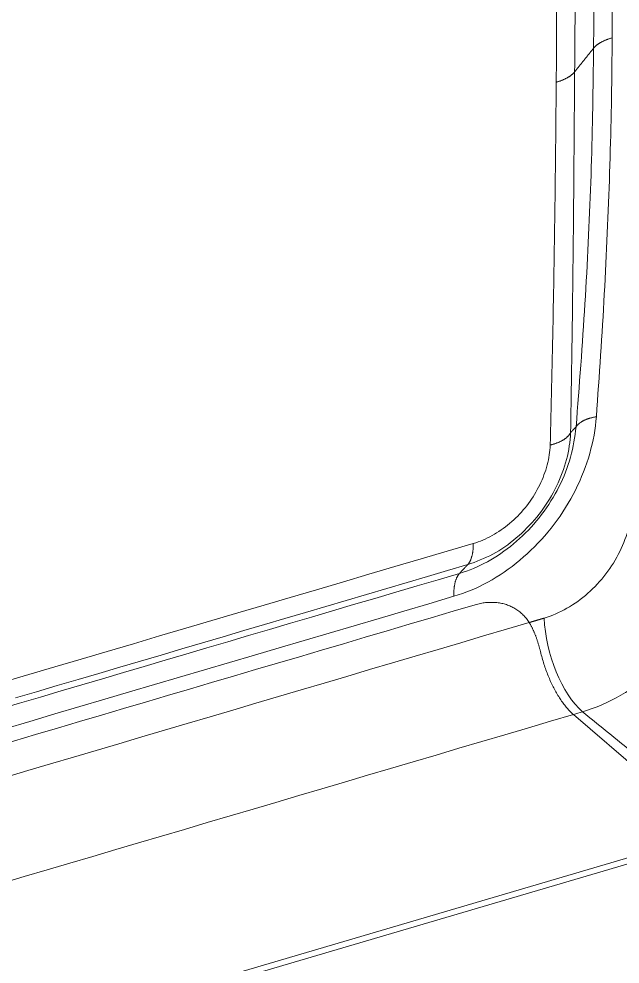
# Model space of a CAD drawing. Header units: inches. Extents: x 0 to 40, y 35.9 to 64.1.
# Drawn here: x 20.619 to 22.378, y 58.613 to 61.377 of the extents above; entities that cross this region are included whole.
import ezdxf

# ---------------------------------------------------------------- set-up
doc = ezdxf.new("R2010")
doc.units = ezdxf.units.IN
doc.header["$MEASUREMENT"] = 0
doc.layers.add('2', color=7, linetype='Continuous')

# ---------------------------------------------------------------- blocks, each defined once
blk = doc.blocks.new('block 1022')
at = {"layer": '2', "color": 80, "lineweight": 18, "true_color": 0x3fff00}
blk.add_lwpolyline([(22.7062, 58.9962), (18.3726, 57.7204)], dxfattribs=at)
blk = doc.blocks.new('block 1028')
at = {"layer": '2', "color": 80, "lineweight": 18, "true_color": 0x3fff00}
blk.add_lwpolyline([(22.2416, 59.3429), (22.6453, 58.9963)], dxfattribs=at)
blk = doc.blocks.new('block 1031')
at = {"layer": '2', "color": 80, "lineweight": 18, "true_color": 0x3fff00}
blk.add_lwpolyline([(22.6453, 58.9963), (18.3575, 57.7339)], dxfattribs=at)
blk = doc.blocks.new('block 1069')
at = {"layer": '2', "color": 7, "lineweight": 18, "true_color": 0xffffff}
blk.add_lwpolyline([(22.2416, 59.3429), (22.6453, 58.9963)], dxfattribs=at)
blk = doc.blocks.new('block 1171')
at = {"layer": '2', "color": 80, "lineweight": 18, "true_color": 0x3fff00}
blk.add_open_spline([(22.2416, 59.3429), (20.8129, 58.9214), (19.3842, 58.4999), (17.9558, 58.0784)], degree=3, dxfattribs=at)
blk = doc.blocks.new('block 1175')
at = {"layer": '2', "color": 80, "lineweight": 18, "true_color": 0x3fff00}
blk.add_open_spline([(21.9542, 59.6638), (20.582, 59.2591), (19.2099, 58.8543), (17.8379, 58.4496)], degree=3, dxfattribs=at)
blk = doc.blocks.new('block 1177')
at = {"layer": '2', "color": 80, "lineweight": 18, "true_color": 0x3fff00}
blk.add_open_spline([(22.1122, 59.6119), (20.6892, 59.1919), (19.2664, 58.772), (17.8438, 58.352)], degree=3, dxfattribs=at)
blk = doc.blocks.new('block 1194')
at = {"layer": '2', "color": 7, "lineweight": 18, "true_color": 0xffffff}
blk.add_open_spline([(22.2682, 59.3507), (22.2594, 59.3481), (22.2505, 59.3455), (22.2416, 59.3429)], degree=3, dxfattribs=at)
blk = doc.blocks.new('block 1204')
at = {"layer": '2', "color": 7, "lineweight": 18, "true_color": 0xffffff}
blk.add_open_spline([(22.1562, 59.6249), (22.1602, 59.5209), (22.209, 59.4014), (22.2682, 59.3507)], degree=3, dxfattribs=at)
blk = doc.blocks.new('block 1212')
at = {"layer": '2', "color": 7, "lineweight": 18, "true_color": 0xffffff}
blk.add_open_spline([(21.9542, 59.6638), (20.582, 59.2591), (19.2099, 58.8543), (17.8379, 58.4496)], degree=3, dxfattribs=at)
blk = doc.blocks.new('block 1644')
at = {"layer": '2', "color": 7, "lineweight": 18, "true_color": 0xffffff}
blk.add_lwpolyline([(21.9082, 59.7555), (21.9185, 59.7589), (21.9289, 59.7624), (21.9391, 59.7661), (21.9494, 59.7702), (21.9596, 59.7746), (21.9697, 59.7794), (21.9798, 59.7844), (21.9898, 59.7897), (21.9997, 59.7953), (22.0095, 59.8011), (22.0193, 59.8072), (22.0289, 59.8136), (22.0384, 59.8203), (22.0479, 59.8272), (22.0571, 59.8344), (22.0662, 59.8418), (22.0752, 59.8494), (22.0841, 59.8573), (22.0928, 59.8654), (22.1013, 59.8737), (22.1097, 59.8823), (22.1178, 59.891), (22.1258, 59.8999), (22.1336, 59.909), (22.1411, 59.9183), (22.1485, 59.9278), (22.1557, 59.9375), (22.1626, 59.9472), (22.1693, 59.9572), (22.1758, 59.9673), (22.182, 59.9775), (22.188, 59.9878), (22.1937, 59.9983), (22.1992, 60.0088), (22.2044, 60.0194), (22.2094, 60.0302), (22.2141, 60.041), (22.2186, 60.0518), (22.2228, 60.0627), (22.2267, 60.0737), (22.2302, 60.0847), (22.2334, 60.0957), (22.2363, 60.1068), (22.2388, 60.1178), (22.241, 60.1288), (22.243, 60.1399), (22.2448, 60.1509), (22.2464, 60.162), (22.2479, 60.173), (22.2495, 60.1841)], dxfattribs=at)
blk = doc.blocks.new('block 1657')
at = {"layer": '2', "color": 80, "lineweight": 18, "true_color": 0x3fff00}
blk.add_lwpolyline([(22.1122, 59.6119), (22.1103, 59.6148), (22.1083, 59.6177), (22.1062, 59.6205), (22.1041, 59.6233), (22.1019, 59.626), (22.0996, 59.6286), (22.0973, 59.6312), (22.0949, 59.6337), (22.0924, 59.6361), (22.0899, 59.6384), (22.0873, 59.6407), (22.0846, 59.6429), (22.082, 59.645), (22.0792, 59.6471), (22.0764, 59.649), (22.0735, 59.6509), (22.0706, 59.6527), (22.0676, 59.6545), (22.0646, 59.6561), (22.0615, 59.6577), (22.0584, 59.6592), (22.0552, 59.6605), (22.052, 59.6619), (22.0487, 59.6631), (22.0455, 59.6642), (22.0421, 59.6653), (22.0388, 59.6662), (22.0354, 59.6671), (22.0319, 59.6679), (22.0285, 59.6686), (22.0249, 59.6692), (22.0214, 59.6697), (22.0178, 59.6701), (22.0143, 59.6704), (22.0106, 59.6707), (22.007, 59.6709), (22.0033, 59.6709), (21.9996, 59.6709), (21.9959, 59.6708), (21.9922, 59.6706), (21.9885, 59.6704), (21.9847, 59.67), (21.9809, 59.6695), (21.9771, 59.669), (21.9733, 59.6684), (21.9695, 59.6676), (21.9657, 59.6668), (21.9619, 59.6659), (21.958, 59.6649), (21.9542, 59.6638)], dxfattribs=at)
blk = doc.blocks.new('block 1659')
at = {"layer": '2', "color": 80, "lineweight": 18, "true_color": 0x3fff00}
blk.add_lwpolyline([(22.1122, 59.6119), (22.1131, 59.6104), (22.114, 59.609), (22.1149, 59.6075), (22.1157, 59.606), (22.1166, 59.6045), (22.1174, 59.6029), (22.1183, 59.6014), (22.1191, 59.5998), (22.1199, 59.5982), (22.1207, 59.5966), (22.1215, 59.595), (22.1223, 59.5933), (22.1231, 59.5917), (22.1239, 59.59), (22.1246, 59.5883), (22.1254, 59.5866), (22.1262, 59.5849), (22.1269, 59.5832), (22.1276, 59.5814), (22.1283, 59.5797), (22.1291, 59.5779), (22.1297, 59.5761), (22.1305, 59.5743), (22.1312, 59.5725), (22.1318, 59.5707), (22.1325, 59.5688), (22.1332, 59.567), (22.1338, 59.5651), (22.1345, 59.5632), (22.1351, 59.5613), (22.1357, 59.5594), (22.1364, 59.5575), (22.137, 59.5556), (22.1376, 59.5537), (22.1382, 59.5517), (22.1388, 59.5498), (22.1394, 59.5479), (22.14, 59.5459), (22.1406, 59.5439), (22.1411, 59.5419), (22.1417, 59.5399), (22.1422, 59.5379), (22.1428, 59.5359), (22.1434, 59.5339), (22.1439, 59.5319), (22.1445, 59.5299), (22.145, 59.5278), (22.1455, 59.5258), (22.146, 59.5237), (22.1465, 59.5217)], dxfattribs=at)
blk = doc.blocks.new('block 1662')
at = {"layer": '2', "color": 80, "lineweight": 18, "true_color": 0x3fff00}
blk.add_lwpolyline([(22.1465, 59.5217), (22.1477, 59.5172), (22.1488, 59.5127), (22.1501, 59.5082), (22.1513, 59.5037), (22.1527, 59.4993), (22.154, 59.4949), (22.1554, 59.4904), (22.1568, 59.4861), (22.1583, 59.4817), (22.1598, 59.4774), (22.1613, 59.4731), (22.1629, 59.4688), (22.1645, 59.4646), (22.1661, 59.4604), (22.1678, 59.4562), (22.1695, 59.4521), (22.1713, 59.448), (22.173, 59.4439), (22.1748, 59.4399), (22.1767, 59.4359), (22.1785, 59.432), (22.1804, 59.4281), (22.1823, 59.4243), (22.1843, 59.4205), (22.1862, 59.4167), (22.1882, 59.413), (22.1902, 59.4094), (22.1923, 59.4058), (22.1943, 59.4022), (22.1964, 59.3988), (22.1985, 59.3953), (22.2007, 59.3919), (22.2028, 59.3886), (22.205, 59.3854), (22.2072, 59.3822), (22.2094, 59.3791), (22.2116, 59.376), (22.2138, 59.373), (22.2161, 59.3701), (22.2184, 59.3673), (22.2206, 59.3645), (22.2229, 59.3618), (22.2252, 59.3591), (22.2275, 59.3566), (22.2299, 59.3541), (22.2322, 59.3517), (22.2345, 59.3493), (22.2369, 59.3471), (22.2392, 59.345), (22.2416, 59.3429)], dxfattribs=at)
blk = doc.blocks.new('block 1670')
at = {"layer": '2', "color": 7, "lineweight": 18, "true_color": 0xffffff}
blk.add_lwpolyline([(22.1122, 59.6119), (22.1103, 59.6148), (22.1083, 59.6177), (22.1062, 59.6205), (22.1041, 59.6233), (22.1019, 59.626), (22.0996, 59.6286), (22.0973, 59.6312), (22.0949, 59.6337), (22.0924, 59.6361), (22.0899, 59.6384), (22.0873, 59.6407), (22.0846, 59.6429), (22.082, 59.645), (22.0792, 59.6471), (22.0764, 59.649), (22.0735, 59.6509), (22.0706, 59.6527), (22.0676, 59.6545), (22.0646, 59.6561), (22.0615, 59.6577), (22.0584, 59.6592), (22.0552, 59.6605), (22.052, 59.6619), (22.0487, 59.6631), (22.0455, 59.6642), (22.0421, 59.6653), (22.0388, 59.6662), (22.0354, 59.6671), (22.0319, 59.6679), (22.0285, 59.6686), (22.0249, 59.6692), (22.0214, 59.6697), (22.0178, 59.6701), (22.0143, 59.6704), (22.0106, 59.6707), (22.007, 59.6709), (22.0033, 59.6709), (21.9996, 59.6709), (21.9959, 59.6708), (21.9922, 59.6706), (21.9885, 59.6704), (21.9847, 59.67), (21.9809, 59.6695), (21.9771, 59.669), (21.9733, 59.6684), (21.9695, 59.6676), (21.9657, 59.6668), (21.9619, 59.6659), (21.958, 59.6649), (21.9542, 59.6638)], dxfattribs=at)
blk = doc.blocks.new('block 1671')
at = {"layer": '2', "color": 7, "lineweight": 18, "true_color": 0xffffff}
blk.add_lwpolyline([(22.1465, 59.5217), (22.1477, 59.5172), (22.1488, 59.5127), (22.1501, 59.5082), (22.1513, 59.5037), (22.1527, 59.4993), (22.154, 59.4949), (22.1554, 59.4904), (22.1568, 59.4861), (22.1583, 59.4817), (22.1598, 59.4774), (22.1613, 59.4731), (22.1629, 59.4688), (22.1645, 59.4646), (22.1661, 59.4604), (22.1678, 59.4562), (22.1695, 59.4521), (22.1713, 59.448), (22.173, 59.4439), (22.1748, 59.4399), (22.1767, 59.4359), (22.1785, 59.432), (22.1804, 59.4281), (22.1823, 59.4243), (22.1843, 59.4205), (22.1862, 59.4167), (22.1882, 59.413), (22.1902, 59.4094), (22.1923, 59.4058), (22.1943, 59.4022), (22.1964, 59.3988), (22.1985, 59.3953), (22.2007, 59.3919), (22.2028, 59.3886), (22.205, 59.3854), (22.2072, 59.3822), (22.2094, 59.3791), (22.2116, 59.376), (22.2138, 59.373), (22.2161, 59.3701), (22.2184, 59.3673), (22.2206, 59.3645), (22.2229, 59.3618), (22.2252, 59.3591), (22.2275, 59.3566), (22.2299, 59.3541), (22.2322, 59.3517), (22.2345, 59.3493), (22.2369, 59.3471), (22.2392, 59.345), (22.2416, 59.3429)], dxfattribs=at)
blk = doc.blocks.new('block 1675')
at = {"layer": '2', "color": 7, "lineweight": 18, "true_color": 0xffffff}
blk.add_lwpolyline([(22.2452, 61.2222), (22.2445, 61.2215), (22.2439, 61.2207), (22.2433, 61.22), (22.2426, 61.2193), (22.2418, 61.2185), (22.2411, 61.2178), (22.2404, 61.2171), (22.2396, 61.2163), (22.2388, 61.2156), (22.238, 61.2149), (22.2371, 61.2142), (22.2363, 61.2135), (22.2354, 61.2128), (22.2345, 61.2121), (22.2336, 61.2114), (22.2326, 61.2107), (22.2317, 61.21), (22.2307, 61.2094), (22.2297, 61.2087), (22.2287, 61.208), (22.2277, 61.2074), (22.2266, 61.2068), (22.2255, 61.2061), (22.2244, 61.2055), (22.2233, 61.2049), (22.2222, 61.2042), (22.2211, 61.2036), (22.2199, 61.203), (22.2188, 61.2024), (22.2176, 61.2018), (22.2164, 61.2013), (22.2152, 61.2007), (22.214, 61.2001), (22.2127, 61.1996), (22.2115, 61.199), (22.2102, 61.1985), (22.2089, 61.198), (22.2077, 61.1974), (22.2064, 61.1969), (22.2051, 61.1964), (22.2037, 61.1959), (22.2024, 61.1954), (22.201, 61.195), (22.1997, 61.1945), (22.1983, 61.194), (22.1969, 61.1936), (22.1955, 61.1932), (22.1942, 61.1928), (22.1928, 61.1923), (22.1913, 61.1919)], dxfattribs=at)
blk = doc.blocks.new('block 1676')
at = {"layer": '2', "color": 7, "lineweight": 18, "true_color": 0xffffff}
blk.add_lwpolyline([(22.2333, 60.167), (22.2326, 60.1573), (22.2318, 60.1476), (22.2308, 60.1378), (22.2295, 60.1281), (22.228, 60.1182), (22.2261, 60.1084), (22.224, 60.0985), (22.2215, 60.0886), (22.2187, 60.0787), (22.2157, 60.0689), (22.2124, 60.059), (22.2089, 60.0492), (22.2051, 60.0395), (22.2011, 60.0298), (22.1969, 60.0201), (22.1923, 60.0105), (22.1876, 60.001), (22.1826, 59.9916), (22.1774, 59.9823), (22.1719, 59.973), (22.1662, 59.9639), (22.1603, 59.9549), (22.1542, 59.9461), (22.1478, 59.9373), (22.1413, 59.9287), (22.1345, 59.9203), (22.1276, 59.9121), (22.1205, 59.904), (22.1132, 59.8961), (22.1057, 59.8883), (22.0981, 59.8808), (22.0903, 59.8734), (22.0824, 59.8662), (22.0743, 59.8592), (22.0661, 59.8524), (22.0578, 59.8459), (22.0493, 59.8395), (22.0408, 59.8334), (22.0321, 59.8276), (22.0234, 59.822), (22.0145, 59.8167), (22.0055, 59.8117), (21.9966, 59.8071), (21.9875, 59.8027), (21.9784, 59.7987), (21.9692, 59.7949), (21.96, 59.7912), (21.9507, 59.7878), (21.9415, 59.7844), (21.9322, 59.7811)], dxfattribs=at)
blk = doc.blocks.new('block 1679')
at = {"layer": '2', "color": 7, "lineweight": 18, "true_color": 0xffffff}
blk.add_lwpolyline([(22.1737, 60.1307), (22.1754, 60.1312), (22.1771, 60.1316), (22.1788, 60.1321), (22.1805, 60.1326), (22.1822, 60.1331), (22.1839, 60.1336), (22.1855, 60.1341), (22.1871, 60.1346), (22.1888, 60.1352), (22.1904, 60.1357), (22.192, 60.1363), (22.1935, 60.1369), (22.1951, 60.1375), (22.1966, 60.1381), (22.1981, 60.1388), (22.1996, 60.1394), (22.201, 60.1401), (22.2025, 60.1408), (22.2039, 60.1414), (22.2053, 60.1421), (22.2066, 60.1428), (22.208, 60.1436), (22.2093, 60.1443), (22.2106, 60.145), (22.2118, 60.1458), (22.2131, 60.1465), (22.2143, 60.1473), (22.2154, 60.1481), (22.2166, 60.1489), (22.2177, 60.1497), (22.2188, 60.1505), (22.2198, 60.1513), (22.2209, 60.1521), (22.2219, 60.153), (22.2228, 60.1538), (22.2237, 60.1547), (22.2247, 60.1555), (22.2255, 60.1564), (22.2263, 60.1572), (22.2271, 60.1581), (22.2279, 60.159), (22.2286, 60.1599), (22.2293, 60.1608), (22.23, 60.1617), (22.2306, 60.1625), (22.2312, 60.1634), (22.2318, 60.1643), (22.2323, 60.1652), (22.2329, 60.1661), (22.2333, 60.167)], dxfattribs=at)
blk = doc.blocks.new('block 1688')
at = {"layer": '2', "color": 7, "lineweight": 18, "true_color": 0xffffff}
blk.add_lwpolyline([(22.2333, 60.167), (22.2336, 60.1674), (22.234, 60.1677), (22.2343, 60.1681), (22.2346, 60.1684), (22.2349, 60.1687), (22.2352, 60.1691), (22.2356, 60.1694), (22.2359, 60.1698), (22.2362, 60.1701), (22.2365, 60.1705), (22.2369, 60.1708), (22.2372, 60.1711), (22.2375, 60.1715), (22.2378, 60.1718), (22.2381, 60.1721), (22.2385, 60.1725), (22.2388, 60.1728), (22.2391, 60.1732), (22.2394, 60.1735), (22.2397, 60.1738), (22.2401, 60.1742), (22.2404, 60.1745), (22.2407, 60.1749), (22.2411, 60.1752), (22.2414, 60.1756), (22.2417, 60.1759), (22.242, 60.1762), (22.2423, 60.1766), (22.2427, 60.1769), (22.243, 60.1773), (22.2433, 60.1776), (22.2436, 60.1779), (22.2439, 60.1783), (22.2443, 60.1786), (22.2446, 60.179), (22.2449, 60.1793), (22.2453, 60.1796), (22.2456, 60.18), (22.2459, 60.1803), (22.2462, 60.1807), (22.2465, 60.181), (22.2469, 60.1813), (22.2472, 60.1817), (22.2475, 60.182), (22.2478, 60.1824), (22.2482, 60.1827), (22.2485, 60.183), (22.2488, 60.1834), (22.2491, 60.1837), (22.2495, 60.1841)], dxfattribs=at)
blk = doc.blocks.new('block 1713')
at = {"layer": '2', "color": 7, "lineweight": 18, "true_color": 0xffffff}
blk.add_lwpolyline([(22.3007, 61.2914), (22.2996, 61.29), (22.2984, 61.2887), (22.2973, 61.2873), (22.2962, 61.2859), (22.2951, 61.2845), (22.294, 61.2831), (22.2929, 61.2817), (22.2918, 61.2804), (22.2907, 61.279), (22.2896, 61.2776), (22.2885, 61.2762), (22.2874, 61.2748), (22.2862, 61.2734), (22.2851, 61.2721), (22.284, 61.2707), (22.2829, 61.2693), (22.2818, 61.2679), (22.2807, 61.2665), (22.2796, 61.2651), (22.2785, 61.2638), (22.2774, 61.2624), (22.2763, 61.261), (22.2751, 61.2596), (22.274, 61.2582), (22.2729, 61.2568), (22.2718, 61.2555), (22.2707, 61.2541), (22.2696, 61.2527), (22.2685, 61.2513), (22.2674, 61.2499), (22.2663, 61.2485), (22.2651, 61.2471), (22.264, 61.2458), (22.2629, 61.2444), (22.2618, 61.243), (22.2607, 61.2416), (22.2596, 61.2402), (22.2585, 61.2388), (22.2574, 61.2375), (22.2563, 61.2361), (22.2552, 61.2347), (22.254, 61.2333), (22.2529, 61.2319), (22.2518, 61.2305), (22.2507, 61.2292), (22.2496, 61.2278), (22.2485, 61.2264), (22.2474, 61.225), (22.2463, 61.2236), (22.2452, 61.2222)], dxfattribs=at)
blk = doc.blocks.new('block 1717')
at = {"layer": '2', "color": 7, "lineweight": 18, "true_color": 0xffffff}
blk.add_lwpolyline([(22.2452, 61.2222), (22.2453, 61.2435), (22.2455, 61.2647), (22.2457, 61.2859), (22.2459, 61.3071), (22.246, 61.3283), (22.2462, 61.3496), (22.2464, 61.3708), (22.2465, 61.392), (22.2467, 61.4132), (22.2469, 61.4345), (22.247, 61.4557), (22.2472, 61.4769), (22.2474, 61.4982), (22.2475, 61.5194), (22.2476, 61.5407), (22.2478, 61.5619), (22.2479, 61.5832), (22.248, 61.6045), (22.2482, 61.6257), (22.2483, 61.647), (22.2484, 61.6683), (22.2485, 61.6896), (22.2486, 61.7109), (22.2487, 61.7322), (22.2488, 61.7535), (22.2489, 61.7748), (22.2489, 61.7962), (22.249, 61.8175), (22.2491, 61.8388), (22.2491, 61.8602), (22.2492, 61.8816), (22.2492, 61.9029), (22.2492, 61.9243), (22.2493, 61.9457), (22.2493, 61.9671), (22.2493, 61.9885), (22.2493, 62.0099), (22.2493, 62.0313), (22.2493, 62.0527), (22.2493, 62.0741), (22.2493, 62.0955), (22.2493, 62.1169), (22.2493, 62.1384), (22.2492, 62.1598), (22.2492, 62.1812), (22.2492, 62.2027), (22.2492, 62.2241), (22.2492, 62.2455), (22.2491, 62.267), (22.2491, 62.2884)], dxfattribs=at)
blk = doc.blocks.new('block 1750')
at = {"layer": '2', "color": 7, "lineweight": 18, "true_color": 0xffffff}
blk.add_lwpolyline([(22.3007, 61.2914), (22.3013, 61.2922), (22.3019, 61.2929), (22.3025, 61.2936), (22.3032, 61.2943), (22.3039, 61.2951), (22.3047, 61.2958), (22.3054, 61.2965), (22.3062, 61.2972), (22.307, 61.2979), (22.3078, 61.2987), (22.3086, 61.2994), (22.3095, 61.3001), (22.3103, 61.3008), (22.3112, 61.3014), (22.3122, 61.3021), (22.3131, 61.3028), (22.3141, 61.3035), (22.315, 61.3041), (22.316, 61.3048), (22.3171, 61.3055), (22.3181, 61.3061), (22.3191, 61.3068), (22.3202, 61.3074), (22.3213, 61.3081), (22.3224, 61.3087), (22.3235, 61.3093), (22.3247, 61.3099), (22.3258, 61.3105), (22.327, 61.3111), (22.3282, 61.3117), (22.3294, 61.3123), (22.3306, 61.3129), (22.3319, 61.3134), (22.3331, 61.314), (22.3344, 61.3146), (22.3357, 61.3151), (22.337, 61.3157), (22.3383, 61.3162), (22.3396, 61.3167), (22.341, 61.3172), (22.3423, 61.3177), (22.3437, 61.3182), (22.3451, 61.3187), (22.3465, 61.3192), (22.3479, 61.3196), (22.3493, 61.3201), (22.3507, 61.3205), (22.3522, 61.3209), (22.3536, 61.3214), (22.3551, 61.3218)], dxfattribs=at)
blk = doc.blocks.new('block 1752')
at = {"layer": '2', "color": 7, "lineweight": 18, "true_color": 0xffffff}
blk.add_lwpolyline([(22.1562, 59.6249), (22.1647, 59.6275), (22.1731, 59.6304), (22.1815, 59.6336), (22.1899, 59.6371), (22.1981, 59.6408), (22.2064, 59.6448), (22.2145, 59.649), (22.2226, 59.6535), (22.2306, 59.6582), (22.2385, 59.6632), (22.2464, 59.6683), (22.2541, 59.6737), (22.2617, 59.6794), (22.2692, 59.6852), (22.2766, 59.6912), (22.2838, 59.6974), (22.2909, 59.7039), (22.2979, 59.7105), (22.3048, 59.7173), (22.3114, 59.7243), (22.3179, 59.7314), (22.3243, 59.7388), (22.3305, 59.7463), (22.3365, 59.7539), (22.3423, 59.7617), (22.3479, 59.7696), (22.3533, 59.7777), (22.3585, 59.7859), (22.3635, 59.7942), (22.3684, 59.8026), (22.3729, 59.8111), (22.3773, 59.8197), (22.3814, 59.8284), (22.3854, 59.8371), (22.3891, 59.846), (22.3925, 59.8548), (22.3958, 59.8638), (22.3988, 59.8727), (22.4016, 59.8817), (22.4041, 59.8907), (22.4064, 59.8998), (22.4085, 59.9088), (22.4102, 59.9179), (22.4118, 59.927), (22.4131, 59.936), (22.4141, 59.945), (22.4149, 59.954), (22.4154, 59.9629), (22.4157, 59.9718), (22.4157, 59.9806)], dxfattribs=at)
blk = doc.blocks.new('block 1760')
at = {"layer": '2', "color": 7, "lineweight": 18, "true_color": 0xffffff}
blk.add_lwpolyline([(22.2452, 61.2222), (22.245, 61.201), (22.2449, 61.1798), (22.2447, 61.1586), (22.2446, 61.1374), (22.2444, 61.1162), (22.2443, 61.095), (22.2441, 61.0738), (22.244, 61.0526), (22.2438, 61.0314), (22.2437, 61.0102), (22.2435, 60.989), (22.2433, 60.9678), (22.2432, 60.9466), (22.243, 60.9254), (22.2428, 60.9042), (22.2426, 60.8831), (22.2425, 60.8619), (22.2423, 60.8407), (22.2421, 60.8196), (22.2419, 60.7984), (22.2417, 60.7773), (22.2415, 60.7561), (22.2413, 60.735), (22.2411, 60.7139), (22.2408, 60.6928), (22.2406, 60.6716), (22.2403, 60.6505), (22.2401, 60.6295), (22.2398, 60.6084), (22.2396, 60.5873), (22.2393, 60.5662), (22.239, 60.5452), (22.2387, 60.5241), (22.2385, 60.5031), (22.2382, 60.4821), (22.2379, 60.461), (22.2376, 60.44), (22.2373, 60.419), (22.2369, 60.398), (22.2366, 60.377), (22.2363, 60.356), (22.236, 60.335), (22.2356, 60.314), (22.2353, 60.293), (22.235, 60.272), (22.2346, 60.251), (22.2343, 60.23), (22.234, 60.209), (22.2336, 60.188), (22.2333, 60.167)], dxfattribs=at)
blk = doc.blocks.new('block 1761')
at = {"layer": '2', "color": 7, "lineweight": 18, "true_color": 0xffffff}
blk.add_lwpolyline([(22.2495, 60.1841), (22.2512, 60.2067), (22.253, 60.2293), (22.2547, 60.2519), (22.2564, 60.2745), (22.2581, 60.2971), (22.2599, 60.3197), (22.2615, 60.3423), (22.2632, 60.3648), (22.2648, 60.3874), (22.2664, 60.4099), (22.2679, 60.4323), (22.2694, 60.4548), (22.2709, 60.4772), (22.2724, 60.4996), (22.2738, 60.5219), (22.2752, 60.5443), (22.2765, 60.5666), (22.2778, 60.5889), (22.2791, 60.6112), (22.2804, 60.6334), (22.2816, 60.6557), (22.2827, 60.6779), (22.2839, 60.7001), (22.285, 60.7223), (22.2861, 60.7445), (22.2871, 60.7666), (22.2881, 60.7887), (22.2891, 60.8108), (22.29, 60.8329), (22.2909, 60.855), (22.2918, 60.877), (22.2926, 60.899), (22.2933, 60.921), (22.294, 60.9429), (22.2947, 60.9649), (22.2953, 60.9868), (22.2959, 61.0086), (22.2964, 61.0305), (22.2969, 61.0523), (22.2973, 61.0741), (22.2978, 61.0959), (22.2982, 61.1176), (22.2985, 61.1394), (22.2989, 61.1611), (22.2992, 61.1829), (22.2995, 61.2046), (22.2998, 61.2263), (22.3001, 61.248), (22.3004, 61.2697), (22.3007, 61.2914)], dxfattribs=at)
blk = doc.blocks.new('block 1766')
at = {"layer": '2', "color": 7, "lineweight": 18, "true_color": 0xffffff}
blk.add_lwpolyline([(22.3088, 60.2139), (22.3071, 60.2135), (22.3054, 60.2132), (22.3037, 60.2128), (22.302, 60.2125), (22.3003, 60.2121), (22.2987, 60.2117), (22.297, 60.2113), (22.2954, 60.2109), (22.2938, 60.2105), (22.2922, 60.21), (22.2906, 60.2096), (22.289, 60.2091), (22.2875, 60.2086), (22.286, 60.2081), (22.2845, 60.2076), (22.283, 60.2071), (22.2816, 60.2066), (22.2801, 60.2061), (22.2787, 60.2055), (22.2773, 60.2049), (22.276, 60.2044), (22.2746, 60.2038), (22.2733, 60.2032), (22.2721, 60.2026), (22.2708, 60.202), (22.2696, 60.2014), (22.2684, 60.2007), (22.2672, 60.2001), (22.2661, 60.1994), (22.265, 60.1988), (22.2639, 60.1981), (22.2629, 60.1974), (22.2618, 60.1967), (22.2609, 60.196), (22.2599, 60.1953), (22.259, 60.1946), (22.2581, 60.1939), (22.2572, 60.1932), (22.2564, 60.1924), (22.2556, 60.1917), (22.2548, 60.191), (22.2541, 60.1902), (22.2534, 60.1895), (22.2528, 60.1887), (22.2521, 60.1879), (22.2515, 60.1872), (22.2509, 60.1864), (22.2504, 60.1856), (22.2499, 60.1849), (22.2495, 60.1841)], dxfattribs=at)
blk = doc.blocks.new('block 1771')
at = {"layer": '2', "color": 7, "lineweight": 18, "true_color": 0xffffff}
blk.add_lwpolyline([(21.8918, 59.6885), (21.8918, 59.6903), (21.8917, 59.6921), (21.8917, 59.6939), (21.8917, 59.6956), (21.8917, 59.6974), (21.8917, 59.6991), (21.8918, 59.7009), (21.8918, 59.7025), (21.8919, 59.7042), (21.892, 59.7059), (21.8921, 59.7076), (21.8922, 59.7092), (21.8924, 59.7108), (21.8925, 59.7124), (21.8927, 59.714), (21.8929, 59.7155), (21.8931, 59.7171), (21.8933, 59.7186), (21.8936, 59.7201), (21.8938, 59.7216), (21.8941, 59.7231), (21.8944, 59.7245), (21.8947, 59.726), (21.895, 59.7274), (21.8953, 59.7288), (21.8956, 59.7301), (21.896, 59.7315), (21.8964, 59.7328), (21.8968, 59.7341), (21.8972, 59.7354), (21.8976, 59.7366), (21.898, 59.7378), (21.8985, 59.739), (21.899, 59.7402), (21.8994, 59.7414), (21.8999, 59.7425), (21.9004, 59.7436), (21.901, 59.7447), (21.9015, 59.7457), (21.902, 59.7468), (21.9026, 59.7478), (21.9032, 59.7487), (21.9037, 59.7497), (21.9043, 59.7506), (21.905, 59.7515), (21.9056, 59.7524), (21.9062, 59.7532), (21.9069, 59.754), (21.9075, 59.7548), (21.9082, 59.7555)], dxfattribs=at)
blk = doc.blocks.new('block 1775')
at = {"layer": '2', "color": 7, "lineweight": 18, "true_color": 0xffffff}
blk.add_lwpolyline([(22.3088, 60.2139), (22.3104, 60.2363), (22.312, 60.2588), (22.3135, 60.2813), (22.3151, 60.3037), (22.3166, 60.3262), (22.3182, 60.3486), (22.3197, 60.3711), (22.3212, 60.3935), (22.3226, 60.4159), (22.3241, 60.4383), (22.3255, 60.4607), (22.3268, 60.4831), (22.3282, 60.5055), (22.3295, 60.5278), (22.3308, 60.5501), (22.332, 60.5725), (22.3332, 60.5948), (22.3344, 60.617), (22.3356, 60.6393), (22.3367, 60.6616), (22.3378, 60.6838), (22.3388, 60.706), (22.3398, 60.7282), (22.3408, 60.7504), (22.3418, 60.7726), (22.3427, 60.7948), (22.3436, 60.8169), (22.3445, 60.8391), (22.3453, 60.8612), (22.3461, 60.8833), (22.3469, 60.9054), (22.3476, 60.9274), (22.3484, 60.9495), (22.349, 60.9715), (22.3496, 60.9936), (22.3502, 61.0156), (22.3508, 61.0375), (22.3513, 61.0595), (22.3517, 61.0814), (22.3522, 61.1033), (22.3526, 61.1252), (22.3529, 61.1471), (22.3533, 61.169), (22.3536, 61.1908), (22.3538, 61.2127), (22.3541, 61.2345), (22.3544, 61.2563), (22.3546, 61.2781), (22.3549, 61.3), (22.3551, 61.3218)], dxfattribs=at)
blk = doc.blocks.new('block 1776')
at = {"layer": '2', "color": 7, "lineweight": 18, "true_color": 0xffffff}
blk.add_lwpolyline([(21.9487, 59.843), (21.9487, 59.8414), (21.9487, 59.8398), (21.9487, 59.8382), (21.9486, 59.8366), (21.9486, 59.835), (21.9485, 59.8335), (21.9485, 59.8319), (21.9484, 59.8304), (21.9483, 59.8288), (21.9481, 59.8273), (21.948, 59.8258), (21.9478, 59.8243), (21.9477, 59.8228), (21.9475, 59.8213), (21.9473, 59.8198), (21.947, 59.8184), (21.9468, 59.817), (21.9466, 59.8156), (21.9464, 59.8142), (21.9461, 59.8128), (21.9458, 59.8114), (21.9455, 59.8101), (21.9452, 59.8087), (21.9449, 59.8074), (21.9445, 59.8061), (21.9442, 59.8049), (21.9438, 59.8036), (21.9435, 59.8024), (21.9431, 59.8011), (21.9427, 59.8), (21.9423, 59.7988), (21.9418, 59.7976), (21.9414, 59.7965), (21.941, 59.7954), (21.9405, 59.7943), (21.94, 59.7932), (21.9395, 59.7922), (21.9391, 59.7912), (21.9385, 59.7902), (21.938, 59.7892), (21.9375, 59.7883), (21.937, 59.7874), (21.9364, 59.7865), (21.9359, 59.7856), (21.9353, 59.7848), (21.9347, 59.784), (21.9341, 59.7832), (21.9335, 59.7825), (21.9329, 59.7817), (21.9322, 59.7811)], dxfattribs=at)
blk = doc.blocks.new('block 1781')
at = {"layer": '2', "color": 7, "lineweight": 18, "true_color": 0xffffff}
blk.add_lwpolyline([(22.2655, 62.3404), (22.267, 62.3201), (22.2684, 62.2998), (22.2699, 62.2795), (22.2713, 62.2592), (22.2727, 62.2389), (22.2741, 62.2185), (22.2755, 62.1981), (22.2768, 62.1776), (22.2781, 62.1572), (22.2794, 62.1366), (22.2806, 62.1161), (22.2818, 62.0955), (22.2829, 62.0748), (22.2841, 62.0541), (22.2852, 62.0334), (22.2862, 62.0127), (22.2873, 61.9919), (22.2883, 61.9711), (22.2892, 61.9503), (22.2901, 61.9295), (22.291, 61.9086), (22.2919, 61.8877), (22.2927, 61.8668), (22.2935, 61.8458), (22.2942, 61.8248), (22.2949, 61.8038), (22.2956, 61.7828), (22.2962, 61.7617), (22.2968, 61.7406), (22.2974, 61.7194), (22.2979, 61.6983), (22.2984, 61.6771), (22.2988, 61.6559), (22.2992, 61.6346), (22.2996, 61.6133), (22.2999, 61.592), (22.3002, 61.5707), (22.3005, 61.5494), (22.3007, 61.528), (22.3009, 61.5066), (22.301, 61.4852), (22.3012, 61.4638), (22.3012, 61.4423), (22.3012, 61.4208), (22.3012, 61.3993), (22.3012, 61.3778), (22.3011, 61.3562), (22.301, 61.3346), (22.3008, 61.313), (22.3007, 61.2914)], dxfattribs=at)
blk = doc.blocks.new('block 1791')
at = {"layer": '2', "color": 7, "lineweight": 18, "true_color": 0xffffff}
blk.add_lwpolyline([(21.8918, 59.6885), (21.9044, 59.6926), (21.917, 59.6969), (21.9296, 59.7014), (21.9421, 59.7064), (21.9546, 59.7118), (21.9669, 59.7177), (21.9792, 59.7238), (21.9915, 59.7303), (22.0036, 59.7372), (22.0156, 59.7443), (22.0275, 59.7518), (22.0393, 59.7596), (22.0509, 59.7678), (22.0624, 59.7762), (22.0738, 59.785), (22.0849, 59.7941), (22.0959, 59.8035), (22.1067, 59.8131), (22.1173, 59.823), (22.1277, 59.8332), (22.1379, 59.8437), (22.1479, 59.8543), (22.1576, 59.8653), (22.1671, 59.8764), (22.1763, 59.8878), (22.1853, 59.8994), (22.194, 59.9113), (22.2025, 59.9233), (22.2107, 59.9356), (22.2187, 59.948), (22.2263, 59.9606), (22.2337, 59.9733), (22.2407, 59.9862), (22.2475, 59.9992), (22.2539, 60.0123), (22.26, 60.0255), (22.2657, 60.0387), (22.2711, 60.0521), (22.2762, 60.0654), (22.2809, 60.0789), (22.2853, 60.0924), (22.2893, 60.1059), (22.293, 60.1194), (22.2964, 60.133), (22.2994, 60.1465), (22.302, 60.16), (22.3042, 60.1736), (22.306, 60.187), (22.3075, 60.2004), (22.3088, 60.2139)], dxfattribs=at)
blk = doc.blocks.new('block 1808')
at = {"layer": '2', "color": 7, "lineweight": 18, "true_color": 0xffffff}
blk.add_lwpolyline([(22.1913, 61.1919), (22.1915, 61.2129), (22.1917, 61.2338), (22.1918, 61.2548), (22.1919, 61.2757), (22.1921, 61.2967), (22.1922, 61.3177), (22.1923, 61.3387), (22.1924, 61.3596), (22.1925, 61.3806), (22.1926, 61.4016), (22.1927, 61.4227), (22.1928, 61.4437), (22.1928, 61.4647), (22.1929, 61.4857), (22.1929, 61.5068), (22.193, 61.5278), (22.193, 61.5489), (22.193, 61.57), (22.193, 61.591), (22.193, 61.6121), (22.193, 61.6332), (22.193, 61.6543), (22.193, 61.6754), (22.193, 61.6965), (22.193, 61.7176), (22.1929, 61.7387), (22.1929, 61.7598), (22.1928, 61.781), (22.1928, 61.8021), (22.1927, 61.8233), (22.1926, 61.8444), (22.1925, 61.8656), (22.1924, 61.8867), (22.1923, 61.9079), (22.1922, 61.9291), (22.192, 61.9503), (22.1919, 61.9715), (22.1918, 61.9927), (22.1916, 62.0139), (22.1914, 62.0351), (22.1913, 62.0564), (22.1911, 62.0776), (22.1909, 62.0988), (22.1907, 62.1201), (22.1905, 62.1414), (22.1903, 62.1626), (22.1901, 62.1839), (22.1899, 62.2052), (22.1897, 62.2265), (22.1894, 62.2477)], dxfattribs=at)
blk = doc.blocks.new('block 1816')
at = {"layer": '2', "color": 7, "lineweight": 18, "true_color": 0xffffff}
blk.add_lwpolyline([(22.1913, 61.1919), (22.1911, 61.1707), (22.1909, 61.1496), (22.1907, 61.1284), (22.1905, 61.1072), (22.1903, 61.086), (22.1901, 61.0648), (22.1899, 61.0436), (22.1897, 61.0224), (22.1894, 61.0013), (22.1892, 60.9801), (22.189, 60.9589), (22.1888, 60.9377), (22.1885, 60.9165), (22.1883, 60.8953), (22.188, 60.8741), (22.1878, 60.8529), (22.1875, 60.8317), (22.1872, 60.8105), (22.1869, 60.7893), (22.1867, 60.7681), (22.1863, 60.7469), (22.1861, 60.7257), (22.1857, 60.7044), (22.1854, 60.6832), (22.1851, 60.662), (22.1847, 60.6408), (22.1844, 60.6196), (22.184, 60.5983), (22.1836, 60.5771), (22.1832, 60.5559), (22.1828, 60.5346), (22.1824, 60.5134), (22.182, 60.4922), (22.1816, 60.4709), (22.1811, 60.4497), (22.1807, 60.4284), (22.1802, 60.4072), (22.1798, 60.3859), (22.1793, 60.3647), (22.1788, 60.3434), (22.1783, 60.3221), (22.1778, 60.3009), (22.1773, 60.2796), (22.1768, 60.2583), (22.1763, 60.2371), (22.1758, 60.2158), (22.1753, 60.1945), (22.1747, 60.1733), (22.1742, 60.152), (22.1737, 60.1307)], dxfattribs=at)
blk = doc.blocks.new('block 1818')
at = {"layer": '2', "color": 7, "lineweight": 18, "true_color": 0xffffff}
blk.add_lwpolyline([(22.325, 62.3869), (22.3262, 62.366), (22.3275, 62.3451), (22.3287, 62.3242), (22.3299, 62.3033), (22.3311, 62.2824), (22.3323, 62.2615), (22.3335, 62.2405), (22.3347, 62.2196), (22.3358, 62.1986), (22.3369, 62.1777), (22.338, 62.1567), (22.3391, 62.1356), (22.3401, 62.1146), (22.3411, 62.0935), (22.3421, 62.0725), (22.343, 62.0513), (22.3439, 62.0302), (22.3448, 62.009), (22.3456, 61.9879), (22.3464, 61.9667), (22.3471, 61.9455), (22.3479, 61.9242), (22.3485, 61.903), (22.3492, 61.8817), (22.3499, 61.8604), (22.3505, 61.8391), (22.3511, 61.8177), (22.3516, 61.7964), (22.3521, 61.775), (22.3526, 61.7536), (22.3531, 61.7322), (22.3535, 61.7108), (22.3539, 61.6894), (22.3542, 61.6679), (22.3545, 61.6464), (22.3548, 61.6249), (22.355, 61.6033), (22.3552, 61.5818), (22.3553, 61.5602), (22.3554, 61.5386), (22.3555, 61.517), (22.3555, 61.4953), (22.3555, 61.4737), (22.3555, 61.452), (22.3555, 61.4303), (22.3554, 61.4086), (22.3554, 61.3869), (22.3553, 61.3652), (22.3552, 61.3435), (22.3551, 61.3218)], dxfattribs=at)
blk = doc.blocks.new('block 1821')
at = {"layer": '2', "color": 7, "lineweight": 18, "true_color": 0xffffff}
blk.add_lwpolyline([(22.7168, 59.9517), (22.7166, 59.9368), (22.7159, 59.9219), (22.7148, 59.9068), (22.7132, 59.8917), (22.7111, 59.8765), (22.7087, 59.8613), (22.7058, 59.846), (22.7025, 59.8308), (22.6987, 59.8155), (22.6946, 59.8003), (22.69, 59.7851), (22.685, 59.7699), (22.6796, 59.7548), (22.6739, 59.7397), (22.6677, 59.7247), (22.6612, 59.7099), (22.6543, 59.6951), (22.647, 59.6805), (22.6394, 59.666), (22.6313, 59.6516), (22.623, 59.6374), (22.6143, 59.6234), (22.6052, 59.6096), (22.5958, 59.596), (22.586, 59.5826), (22.576, 59.5695), (22.5656, 59.5565), (22.555, 59.5439), (22.544, 59.5314), (22.5328, 59.5193), (22.5213, 59.5074), (22.5095, 59.4959), (22.4975, 59.4847), (22.4853, 59.4737), (22.4728, 59.4631), (22.4601, 59.4529), (22.4473, 59.443), (22.4342, 59.4334), (22.421, 59.4243), (22.4077, 59.4156), (22.3942, 59.4072), (22.3806, 59.3993), (22.3669, 59.3917), (22.3531, 59.3846), (22.3391, 59.3779), (22.3251, 59.3716), (22.311, 59.3657), (22.2968, 59.3603), (22.2826, 59.3553), (22.2682, 59.3507)], dxfattribs=at)
blk = doc.blocks.new('block 1826')
at = {"layer": '2', "color": 7, "lineweight": 18, "true_color": 0xffffff}
blk.add_lwpolyline([(22.1122, 59.6119), (22.1131, 59.6104), (22.114, 59.609), (22.1149, 59.6075), (22.1157, 59.606), (22.1166, 59.6045), (22.1174, 59.6029), (22.1183, 59.6014), (22.1191, 59.5998), (22.1199, 59.5982), (22.1207, 59.5966), (22.1215, 59.595), (22.1223, 59.5933), (22.1231, 59.5917), (22.1239, 59.59), (22.1246, 59.5883), (22.1254, 59.5866), (22.1262, 59.5849), (22.1269, 59.5832), (22.1276, 59.5814), (22.1283, 59.5797), (22.1291, 59.5779), (22.1297, 59.5761), (22.1305, 59.5743), (22.1312, 59.5725), (22.1318, 59.5707), (22.1325, 59.5688), (22.1332, 59.567), (22.1338, 59.5651), (22.1345, 59.5632), (22.1351, 59.5613), (22.1357, 59.5594), (22.1364, 59.5575), (22.137, 59.5556), (22.1376, 59.5537), (22.1382, 59.5517), (22.1388, 59.5498), (22.1394, 59.5479), (22.14, 59.5459), (22.1406, 59.5439), (22.1411, 59.5419), (22.1417, 59.5399), (22.1422, 59.5379), (22.1428, 59.5359), (22.1434, 59.5339), (22.1439, 59.5319), (22.1445, 59.5299), (22.145, 59.5278), (22.1455, 59.5258), (22.146, 59.5237), (22.1465, 59.5217)], dxfattribs=at)
blk = doc.blocks.new('block 1841')
at = {"layer": '2', "color": 7, "lineweight": 18, "true_color": 0xffffff}
blk.add_lwpolyline([(21.9487, 59.843), (21.8722, 59.8205), (21.7956, 59.798), (21.7191, 59.7754), (21.6426, 59.7529), (21.5661, 59.7303), (21.4896, 59.7078), (21.4131, 59.6852), (21.3365, 59.6627), (21.26, 59.6401), (21.1835, 59.6176), (21.107, 59.595), (21.0304, 59.5725), (20.9539, 59.5499), (20.8774, 59.5274), (20.8009, 59.5048), (20.7244, 59.4823), (20.6478, 59.4597), (20.5713, 59.4372)], dxfattribs=at)
blk = doc.blocks.new('block 1845')
at = {"layer": '2', "color": 7, "lineweight": 18, "true_color": 0xffffff}
blk.add_lwpolyline([(22.1737, 60.1307), (22.1732, 60.1235), (22.1727, 60.1163), (22.1719, 60.1091), (22.171, 60.1019), (22.1698, 60.0946), (22.1683, 60.0872), (22.1667, 60.0799), (22.1648, 60.0726), (22.1628, 60.0652), (22.1605, 60.0579), (22.1581, 60.0506), (22.1555, 60.0433), (22.1527, 60.036), (22.1497, 60.0288), (22.1466, 60.0216), (22.1432, 60.0145), (22.1397, 60.0074), (22.1359, 60.0004), (22.1321, 59.9934), (22.128, 59.9865), (22.1237, 59.9797), (22.1193, 59.973), (22.1148, 59.9664), (22.11, 59.9599), (22.1051, 59.9535), (22.1001, 59.9472), (22.0949, 59.941), (22.0896, 59.935), (22.0841, 59.9291), (22.0785, 59.9233), (22.0728, 59.9177), (22.067, 59.9122), (22.061, 59.9069), (22.055, 59.9017), (22.0488, 59.8967), (22.0426, 59.8918), (22.0362, 59.8871), (22.0298, 59.8826), (22.0234, 59.8783), (22.0168, 59.8741), (22.0102, 59.8701), (22.0035, 59.8663), (21.9968, 59.8627), (21.99, 59.8592), (21.9832, 59.856), (21.9763, 59.853), (21.9694, 59.8502), (21.9626, 59.8477), (21.9556, 59.8453), (21.9487, 59.843)], dxfattribs=at)
blk = doc.blocks.new('block 1846')
at = {"layer": '2', "color": 7, "lineweight": 18, "true_color": 0xffffff}
blk.add_lwpolyline([(22.6899, 59.0094), (22.6815, 59.0162), (22.673, 59.023), (22.6646, 59.0299), (22.6562, 59.0367), (22.6477, 59.0435), (22.6393, 59.0503), (22.6309, 59.0572), (22.6225, 59.064), (22.614, 59.0708), (22.6056, 59.0777), (22.5971, 59.0845), (22.5887, 59.0913), (22.5803, 59.0981), (22.5719, 59.105), (22.5634, 59.1118), (22.555, 59.1186), (22.5465, 59.1255), (22.5381, 59.1323), (22.5297, 59.1391), (22.5212, 59.1459), (22.5128, 59.1528), (22.5044, 59.1596), (22.496, 59.1664), (22.4875, 59.1732), (22.4791, 59.1801), (22.4706, 59.1869), (22.4622, 59.1937), (22.4538, 59.2005), (22.4453, 59.2074), (22.4369, 59.2142), (22.4285, 59.221), (22.4201, 59.2278), (22.4116, 59.2347), (22.4032, 59.2415), (22.3947, 59.2483), (22.3863, 59.2552), (22.3779, 59.262), (22.3695, 59.2688), (22.361, 59.2756), (22.3526, 59.2825), (22.3441, 59.2893), (22.3357, 59.2961), (22.3273, 59.3029), (22.3188, 59.3098), (22.3104, 59.3166), (22.302, 59.3234), (22.2936, 59.3303), (22.2851, 59.3371), (22.2767, 59.3439), (22.2682, 59.3507)], dxfattribs=at)
blk = doc.blocks.new('block 1847')
at = {"layer": '2', "color": 7, "lineweight": 18, "true_color": 0xffffff}
blk.add_lwpolyline([(20.578, 59.3014), (20.651, 59.3229), (20.724, 59.3444), (20.797, 59.3659), (20.8699, 59.3874), (20.9429, 59.4089), (21.0159, 59.4304), (21.0889, 59.4519), (21.1619, 59.4734), (21.2349, 59.4949), (21.3079, 59.5165), (21.3809, 59.538), (21.4538, 59.5595), (21.5269, 59.581), (21.5999, 59.6025), (21.6728, 59.624), (21.7458, 59.6455), (21.8188, 59.667), (21.8918, 59.6885)], dxfattribs=at)
blk = doc.blocks.new('block 1857')
at = {"layer": '2', "color": 7, "lineweight": 18, "true_color": 0xffffff}
blk.add_lwpolyline([(22.1122, 59.6119), (22.1131, 59.6121), (22.114, 59.6124), (22.1149, 59.6127), (22.1157, 59.6129), (22.1166, 59.6132), (22.1175, 59.6134), (22.1184, 59.6137), (22.1193, 59.614), (22.1201, 59.6142), (22.121, 59.6145), (22.1219, 59.6147), (22.1228, 59.615), (22.1236, 59.6153), (22.1245, 59.6155), (22.1254, 59.6158), (22.1263, 59.616), (22.1272, 59.6163), (22.1281, 59.6166), (22.129, 59.6168), (22.1298, 59.6171), (22.1307, 59.6173), (22.1316, 59.6176), (22.1325, 59.6179), (22.1333, 59.6181), (22.1342, 59.6184), (22.1351, 59.6186), (22.136, 59.6189), (22.1368, 59.6192), (22.1377, 59.6194), (22.1386, 59.6197), (22.1395, 59.6199), (22.1404, 59.6202), (22.1412, 59.6205), (22.1421, 59.6207), (22.143, 59.621), (22.1439, 59.6212), (22.1448, 59.6215), (22.1457, 59.6218), (22.1465, 59.622), (22.1474, 59.6223), (22.1483, 59.6225), (22.1492, 59.6228), (22.1501, 59.6231), (22.1509, 59.6233), (22.1518, 59.6236), (22.1527, 59.6238), (22.1536, 59.6241), (22.1545, 59.6244), (22.1553, 59.6246), (22.1562, 59.6249)], dxfattribs=at)
blk = doc.blocks.new('block 1867')
at = {"layer": '2', "color": 7, "lineweight": 18, "true_color": 0xffffff}
blk.add_lwpolyline([(21.9322, 59.7811), (21.8734, 59.7637), (21.8144, 59.7463), (21.7552, 59.7289), (21.6959, 59.7115), (21.6365, 59.694), (21.5769, 59.6764), (21.5172, 59.6588), (21.4574, 59.6412), (21.3974, 59.6235), (21.3373, 59.6058), (21.2772, 59.5881), (21.2168, 59.5704), (21.1564, 59.5526), (21.0959, 59.5347), (21.0353, 59.5169), (20.9746, 59.499), (20.9138, 59.4811), (20.853, 59.4632), (20.792, 59.4452), (20.731, 59.4273), (20.67, 59.4093), (20.6088, 59.3913)], dxfattribs=at)
blk = doc.blocks.new('block 1871')
at = {"layer": '2', "color": 7, "lineweight": 18, "true_color": 0xffffff}
blk.add_lwpolyline([(21.9322, 59.7811), (21.9318, 59.7805), (21.9313, 59.78), (21.9308, 59.7795), (21.9303, 59.779), (21.9298, 59.7785), (21.9293, 59.778), (21.9289, 59.7775), (21.9284, 59.777), (21.9279, 59.7765), (21.9274, 59.776), (21.9269, 59.7754), (21.9264, 59.7749), (21.926, 59.7744), (21.9255, 59.7739), (21.925, 59.7734), (21.9246, 59.7729), (21.9241, 59.7724), (21.9236, 59.7719), (21.9231, 59.7714), (21.9226, 59.7708), (21.9221, 59.7703), (21.9217, 59.7698), (21.9212, 59.7693), (21.9207, 59.7688), (21.9202, 59.7683), (21.9197, 59.7678), (21.9192, 59.7673), (21.9188, 59.7668), (21.9183, 59.7662), (21.9178, 59.7657), (21.9174, 59.7652), (21.9169, 59.7647), (21.9164, 59.7642), (21.9159, 59.7637), (21.9154, 59.7632), (21.9149, 59.7627), (21.9145, 59.7622), (21.914, 59.7617), (21.9135, 59.7611), (21.913, 59.7606), (21.9125, 59.7601), (21.912, 59.7596), (21.9116, 59.7591), (21.9111, 59.7586), (21.9106, 59.7581), (21.9102, 59.7576), (21.9097, 59.7571), (21.9092, 59.7565), (21.9087, 59.756), (21.9082, 59.7555)], dxfattribs=at)
blk = doc.blocks.new('block 1872')
at = {"layer": '2', "color": 7, "lineweight": 18, "true_color": 0xffffff}
blk.add_lwpolyline([(20.5603, 59.3582), (20.621, 59.376), (20.6816, 59.3939), (20.7423, 59.4118), (20.8031, 59.4297), (20.8639, 59.4477), (20.9248, 59.4656), (20.9857, 59.4836), (21.0466, 59.5015), (21.1077, 59.5195), (21.1688, 59.5375), (21.2299, 59.5556), (21.2912, 59.5736), (21.3525, 59.5917), (21.4139, 59.6098), (21.4753, 59.6279), (21.5369, 59.6461), (21.5985, 59.6642), (21.6603, 59.6824), (21.7221, 59.7007), (21.7841, 59.7189), (21.8461, 59.7372), (21.9082, 59.7555)], dxfattribs=at)

msp = doc.modelspace()

# ---------------------------------------------------------------- block references
at = {"layer": '2'}
for name in ['block 1818', 'block 1781', 'block 1717', 'block 1808', 'block 1750', 'block 1775', 'block 1713', 'block 1761', 'block 1675', 'block 1760', 'block 1816', 'block 1791', 'block 1766', 'block 1644', 'block 1688', 'block 1676', 'block 1679', 'block 1845', 'block 1752', 'block 1821', 'block 1841', 'block 1776', 'block 1867', 'block 1871', 'block 1872', 'block 1771', 'block 1847', 'block 1175', 'block 1212', 'block 1657', 'block 1670', 'block 1857', 'block 1204', 'block 1177', 'block 1659', 'block 1826', 'block 1662', 'block 1671', 'block 1194', 'block 1846', 'block 1171', 'block 1028', 'block 1069', 'block 1031', 'block 1022']:
    msp.add_blockref(name, (0, 0), dxfattribs=at)

doc.saveas('drawing.dxf')
